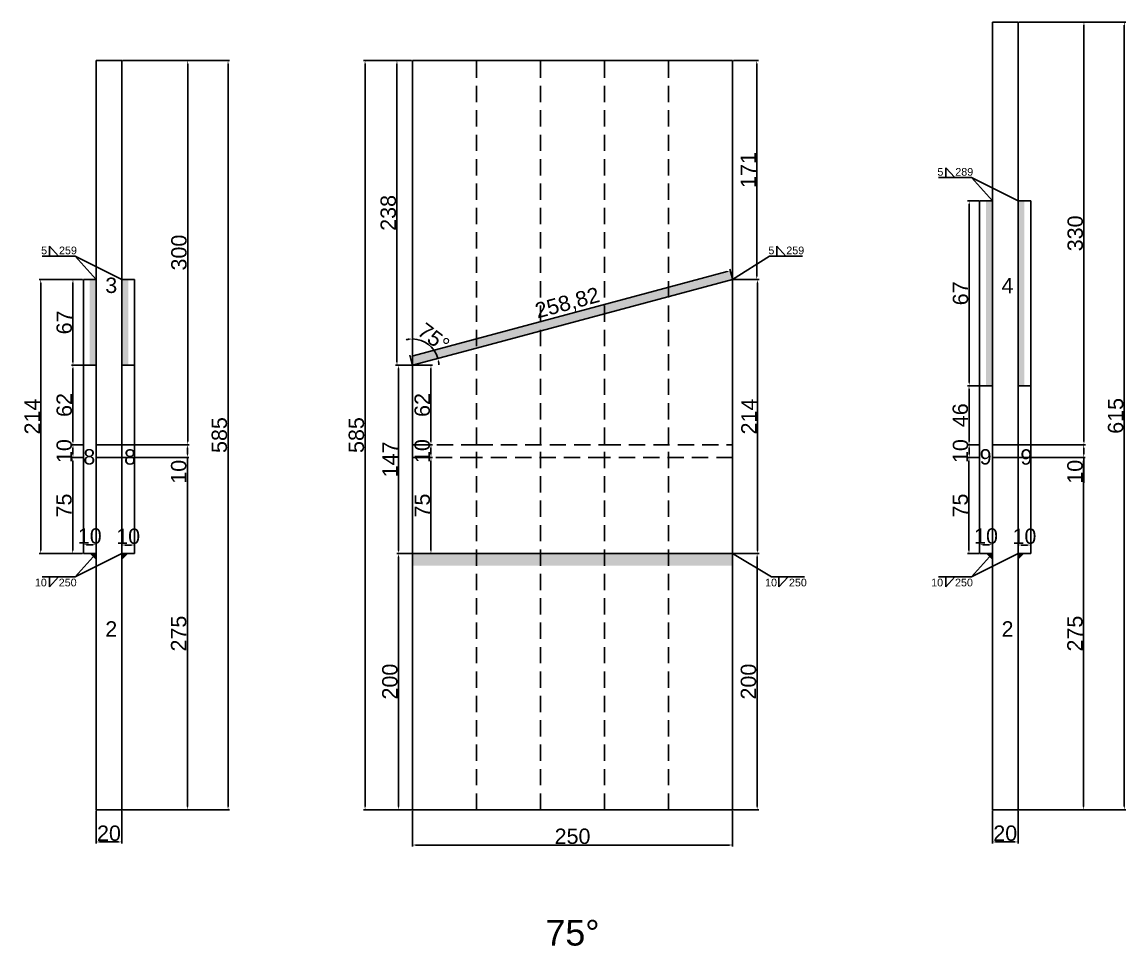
# Model space of a CAD drawing. Header units: millimetres. Extents: x 1455 to 24185, y -7314 to 4772.
# Drawn here: x 2736 to 3598, y 1265 to 1987 of the extents above; entities that cross this region are included whole.
import ezdxf

# ---------------------------------------------------------------- set-up
doc = ezdxf.new("R2010")
doc.units = ezdxf.units.MM
doc.linetypes.add('DASHED', pattern=[19.05, 12.7, -6.35])
for name, color, linetype in [('尺寸标注', 6, 'Continuous'), ('标号', 4, 'Continuous'), ('焊缝', 250, 'Continuous')]:
    doc.layers.add(name, color=color, linetype=linetype)
doc.styles.get("Standard").update_dxf_attribs({"font": 'arial.ttf'})
doc.dimstyles.new('ISO-25-JHF', dxfattribs={"dimtxt": 12, "dimasz": 2.5, "dimexe": 1.25, "dimexo": 0.625, "dimtad": 1, "dimtxsty": 'Standard', "dimcen": 2.5, "dimadec": 0, "dimazin": 0, "dimtfac": 1, "dimtmove": 0, "dimatfit": 3, "dimfxl": 1, "dimarcsym": 0})

# ---------------------------------------------------------------- blocks, each defined once
blk = doc.blocks.new('*D64')
at = {"layer": 'Defpoints', "color": 0, "transparency": 16777216}
for p in [(2793.65, 1371.65), (2813.65, 1371.65), (2813.65, 1346.45)]:
    blk.add_point(p, dxfattribs=at)
at = {"layer": '尺寸标注', "color": 0, "lineweight": -2, "transparency": 16777216}
for p, q in [((2793.65, 1371.02), (2793.65, 1345.2)), ((2813.65, 1371.02), (2813.65, 1345.2)), ((2796.15, 1346.45), (2811.15, 1346.45))]:
    blk.add_line(p, q, dxfattribs=at)
at = {"layer": '尺寸标注', "color": 0, "transparency": 16777216}
for points in [[(2796.15, 1346.87), (2796.15, 1346.03), (2793.65, 1346.45)], [(2811.15, 1346.87), (2811.15, 1346.03), (2813.65, 1346.45)]]:
    blk.add_solid(points, dxfattribs=at)
at = {"layer": '尺寸标注', "color": 0, "transparency": 16777216, "insert": (2803.65, 1353.2), "char_height": 12, "attachment_point": 5}
blk.add_mtext('20', dxfattribs=at)
blk = doc.blocks.new('*D65')
at = {"layer": 'Defpoints', "color": 0, "transparency": 16777216}
for p in [(2793.65, 1578.53), (2783.65, 1571.65), (2793.65, 1571.65)]:
    blk.add_point(p, dxfattribs=at)
at = {"layer": '尺寸标注', "color": 0, "lineweight": -2, "transparency": 16777216}
for p, q in [((2783.65, 1572.27), (2783.65, 1579.78)), ((2786.15, 1578.53), (2791.15, 1578.53)), ((2793.65, 1572.27), (2793.65, 1579.78))]:
    blk.add_line(p, q, dxfattribs=at)
at = {"layer": '尺寸标注', "color": 0, "transparency": 16777216}
for points in [[(2786.15, 1578.95), (2786.15, 1578.11), (2783.65, 1578.53)], [(2791.15, 1578.95), (2791.15, 1578.11), (2793.65, 1578.53)]]:
    blk.add_solid(points, dxfattribs=at)
at = {"layer": '尺寸标注', "color": 0, "transparency": 16777216, "insert": (2788.65, 1585.28), "char_height": 12, "attachment_point": 5}
blk.add_mtext('10', dxfattribs=at)
blk = doc.blocks.new('*D66')
at = {"layer": 'Defpoints', "color": 0, "transparency": 16777216}
for p in [(2823.65, 1578.32), (2813.65, 1571.65), (2823.65, 1571.65)]:
    blk.add_point(p, dxfattribs=at)
at = {"layer": '尺寸标注', "color": 0, "lineweight": -2, "transparency": 16777216}
for p, q in [((2813.65, 1572.27), (2813.65, 1579.57)), ((2816.15, 1578.32), (2821.15, 1578.32)), ((2823.65, 1572.27), (2823.65, 1579.57))]:
    blk.add_line(p, q, dxfattribs=at)
at = {"layer": '尺寸标注', "color": 0, "transparency": 16777216}
for points in [[(2816.15, 1578.73), (2816.15, 1577.9), (2813.65, 1578.32)], [(2821.15, 1578.73), (2821.15, 1577.9), (2823.65, 1578.32)]]:
    blk.add_solid(points, dxfattribs=at)
at = {"layer": '尺寸标注', "color": 0, "transparency": 16777216, "insert": (2818.65, 1585.07), "char_height": 12, "attachment_point": 5}
blk.add_mtext('10', dxfattribs=at)
blk = doc.blocks.new('*D67')
at = {"layer": 'Defpoints', "color": 0, "transparency": 16777216}
for p in [(3040.65, 1371.65), (3290.65, 1371.65), (3290.65, 1344.06)]:
    blk.add_point(p, dxfattribs=at)
at = {"layer": '尺寸标注', "color": 0, "lineweight": -2, "transparency": 16777216}
for p, q in [((3040.65, 1371.02), (3040.65, 1342.81)), ((3290.65, 1371.02), (3290.65, 1342.81)), ((3043.15, 1344.06), (3288.15, 1344.06))]:
    blk.add_line(p, q, dxfattribs=at)
at = {"layer": '尺寸标注', "color": 0, "transparency": 16777216}
for points in [[(3043.15, 1344.47), (3043.15, 1343.64), (3040.65, 1344.06)], [(3288.15, 1344.47), (3288.15, 1343.64), (3290.65, 1344.06)]]:
    blk.add_solid(points, dxfattribs=at)
at = {"layer": '尺寸标注', "color": 0, "transparency": 16777216, "insert": (3165.65, 1350.81), "char_height": 12, "attachment_point": 5}
blk.add_mtext('250', dxfattribs=at)
blk = doc.blocks.new('*D68')
at = {"layer": 'Defpoints', "color": 0, "transparency": 16777216}
for p in [(3040.65, 1718.65), (3029.81, 1571.65), (3040.65, 1571.65)]:
    blk.add_point(p, dxfattribs=at)
at = {"layer": '尺寸标注', "color": 0, "lineweight": -2, "transparency": 16777216}
for p, q in [((3040.02, 1718.65), (3028.56, 1718.65)), ((3029.81, 1716.15), (3029.81, 1574.15)), ((3040.02, 1571.65), (3028.56, 1571.65))]:
    blk.add_line(p, q, dxfattribs=at)
at = {"layer": '尺寸标注', "color": 0, "transparency": 16777216}
for points in [[(3029.39, 1716.15), (3030.23, 1716.15), (3029.81, 1718.65)], [(3029.39, 1574.15), (3030.23, 1574.15), (3029.81, 1571.65)]]:
    blk.add_solid(points, dxfattribs=at)
at = {"layer": '尺寸标注', "color": 0, "transparency": 16777216, "insert": (3023.16, 1645.15), "char_height": 12, "attachment_point": 5, "rotation": 90}
blk.add_mtext('147', dxfattribs=at)
blk = doc.blocks.new('*D8')
at = {"layer": 'Defpoints', "color": 0, "transparency": 16777216}
for p in [(3045.09, 1646.65), (3055.1, 1646.65), (3045.09, 1571.65)]:
    blk.add_point(p, dxfattribs=at)
at = {"layer": '尺寸标注', "color": 0, "lineweight": -2, "transparency": 16777216}
for p, q in [((3045.71, 1646.65), (3056.35, 1646.65)), ((3055.1, 1574.15), (3055.1, 1644.15)), ((3045.71, 1571.65), (3056.35, 1571.65))]:
    blk.add_line(p, q, dxfattribs=at)
at = {"layer": '尺寸标注', "color": 0, "transparency": 16777216}
for points in [[(3054.68, 1644.15), (3055.51, 1644.15), (3055.1, 1646.65)], [(3054.68, 1574.15), (3055.51, 1574.15), (3055.1, 1571.65)]]:
    blk.add_solid(points, dxfattribs=at)
at = {"layer": '尺寸标注', "color": 0, "transparency": 16777216, "insert": (3048.37, 1609.15), "char_height": 12, "attachment_point": 5, "rotation": 90}
blk.add_mtext('75', dxfattribs=at)
blk = doc.blocks.new('*D9')
at = {"layer": 'Defpoints', "color": 0, "transparency": 16777216}
for p in [(3045.09, 1656.65), (3055.1, 1656.65), (3045.09, 1646.65)]:
    blk.add_point(p, dxfattribs=at)
at = {"layer": '尺寸标注', "color": 0, "lineweight": -2, "transparency": 16777216}
for p, q in [((3045.71, 1656.65), (3056.35, 1656.65)), ((3045.71, 1646.65), (3056.35, 1646.65)), ((3055.1, 1649.15), (3055.1, 1654.15))]:
    blk.add_line(p, q, dxfattribs=at)
at = {"layer": '尺寸标注', "color": 0, "transparency": 16777216}
for points in [[(3054.68, 1654.15), (3055.51, 1654.15), (3055.1, 1656.65)], [(3054.68, 1649.15), (3055.51, 1649.15), (3055.1, 1646.65)]]:
    blk.add_solid(points, dxfattribs=at)
at = {"layer": '尺寸标注', "color": 0, "transparency": 16777216, "insert": (3048.34, 1651.65), "char_height": 12, "attachment_point": 5, "rotation": 90}
blk.add_mtext('10', dxfattribs=at)
blk = doc.blocks.new('*D10')
at = {"layer": 'Defpoints', "color": 0, "transparency": 16777216}
for p in [(3045.09, 1718.65), (3055.1, 1718.65), (3045.09, 1656.65)]:
    blk.add_point(p, dxfattribs=at)
at = {"layer": '尺寸标注', "color": 0, "lineweight": -2, "transparency": 16777216}
for p, q in [((3045.71, 1718.65), (3056.35, 1718.65)), ((3055.1, 1659.15), (3055.1, 1716.15)), ((3045.71, 1656.65), (3056.35, 1656.65))]:
    blk.add_line(p, q, dxfattribs=at)
at = {"layer": '尺寸标注', "color": 0, "transparency": 16777216}
for points in [[(3054.68, 1716.15), (3055.51, 1716.15), (3055.1, 1718.65)], [(3054.68, 1659.15), (3055.51, 1659.15), (3055.1, 1656.65)]]:
    blk.add_solid(points, dxfattribs=at)
at = {"layer": '尺寸标注', "color": 0, "transparency": 16777216, "insert": (3048.34, 1687.65), "char_height": 12, "attachment_point": 5, "rotation": 90}
blk.add_mtext('62', dxfattribs=at)
blk = doc.blocks.new('*D69')
at = {"layer": 'Defpoints', "color": 0, "transparency": 16777216}
for p in [(3290.65, 1785.64), (3310.01, 1785.64), (3290.65, 1571.65)]:
    blk.add_point(p, dxfattribs=at)
at = {"layer": '尺寸标注', "color": 0, "lineweight": -2, "transparency": 16777216}
for p, q in [((3291.27, 1785.64), (3311.26, 1785.64)), ((3310.01, 1574.15), (3310.01, 1783.14)), ((3291.27, 1571.65), (3311.26, 1571.65))]:
    blk.add_line(p, q, dxfattribs=at)
at = {"layer": '尺寸标注', "color": 0, "transparency": 16777216}
for points in [[(3309.59, 1783.14), (3310.42, 1783.14), (3310.01, 1785.64)], [(3309.59, 1574.15), (3310.42, 1574.15), (3310.01, 1571.65)]]:
    blk.add_solid(points, dxfattribs=at)
at = {"layer": '尺寸标注', "color": 0, "transparency": 16777216, "insert": (3303.36, 1678.64), "char_height": 12, "attachment_point": 5, "rotation": 90}
blk.add_mtext('214', dxfattribs=at)
blk = doc.blocks.new('*D11')
at = {"layer": 'Defpoints', "color": 0, "transparency": 16777216}
for p in [(3003.64, 1956.65), (3040.65, 1956.65), (3040.65, 1371.65)]:
    blk.add_point(p, dxfattribs=at)
at = {"layer": '尺寸标注', "color": 0, "lineweight": -2, "transparency": 16777216}
for p, q in [((3040.02, 1956.65), (3002.39, 1956.65)), ((3003.64, 1374.15), (3003.64, 1954.15)), ((3040.02, 1371.65), (3002.39, 1371.65))]:
    blk.add_line(p, q, dxfattribs=at)
at = {"layer": '尺寸标注', "color": 0, "transparency": 16777216}
for points in [[(3003.22, 1954.15), (3004.06, 1954.15), (3003.64, 1956.65)], [(3003.22, 1374.15), (3004.06, 1374.15), (3003.64, 1371.65)]]:
    blk.add_solid(points, dxfattribs=at)
at = {"layer": '尺寸标注', "color": 0, "transparency": 16777216, "insert": (2996.89, 1664.15), "char_height": 12, "attachment_point": 5, "rotation": 90}
blk.add_mtext('585', dxfattribs=at)
blk = doc.blocks.new('*D70')
at = {"layer": 'Defpoints', "color": 0, "transparency": 16777216}
for p in [(3040.65, 1956.65), (3028.56, 1718.65), (3040.65, 1718.65)]:
    blk.add_point(p, dxfattribs=at)
at = {"layer": '尺寸标注', "color": 0, "lineweight": -2, "transparency": 16777216}
for p, q in [((3040.02, 1956.65), (3027.31, 1956.65)), ((3028.56, 1954.15), (3028.56, 1721.15)), ((3040.02, 1718.65), (3027.31, 1718.65))]:
    blk.add_line(p, q, dxfattribs=at)
at = {"layer": '尺寸标注', "color": 0, "transparency": 16777216}
for points in [[(3028.14, 1954.15), (3028.98, 1954.15), (3028.56, 1956.65)], [(3028.14, 1721.15), (3028.98, 1721.15), (3028.56, 1718.65)]]:
    blk.add_solid(points, dxfattribs=at)
at = {"layer": '尺寸标注', "color": 0, "transparency": 16777216, "insert": (3021.8, 1837.65), "char_height": 12, "attachment_point": 5, "rotation": 90}
blk.add_mtext('238', dxfattribs=at)
blk = doc.blocks.new('*D14')
at = {"layer": 'Defpoints', "color": 0, "transparency": 16777216}
for p in [(2813.65, 1956.65), (2813.65, 1656.65), (2865.12, 1656.65)]:
    blk.add_point(p, dxfattribs=at)
at = {"layer": '尺寸标注', "color": 0, "lineweight": -2, "transparency": 16777216}
for p, q in [((2814.27, 1956.65), (2866.37, 1956.65)), ((2865.12, 1954.15), (2865.12, 1659.15)), ((2814.27, 1656.65), (2866.37, 1656.65))]:
    blk.add_line(p, q, dxfattribs=at)
at = {"layer": '尺寸标注', "color": 0, "transparency": 16777216}
for points in [[(2864.7, 1954.15), (2865.53, 1954.15), (2865.12, 1956.65)], [(2864.7, 1659.15), (2865.53, 1659.15), (2865.12, 1656.65)]]:
    blk.add_solid(points, dxfattribs=at)
at = {"layer": '尺寸标注', "color": 0, "transparency": 16777216, "insert": (2858.36, 1806.65), "char_height": 12, "attachment_point": 5, "rotation": 90}
blk.add_mtext('300', dxfattribs=at)
blk = doc.blocks.new('*D15')
at = {"layer": 'Defpoints', "color": 0, "transparency": 16777216}
for p in [(2865.12, 1656.65), (2864.91, 1646.65), (2865.12, 1646.65)]:
    blk.add_point(p, dxfattribs=at)
at = {"layer": '尺寸标注', "color": 0, "lineweight": -2, "transparency": 16777216}
for p, q in [((2864.49, 1656.65), (2863.66, 1656.65)), ((2864.49, 1646.65), (2863.66, 1646.65)), ((2864.91, 1654.15), (2864.91, 1649.15)), ((2864.91, 1646.65), (2864.91, 1626.88))]:
    blk.add_line(p, q, dxfattribs=at)
at = {"layer": '尺寸标注', "color": 0, "transparency": 16777216}
for points in [[(2864.49, 1654.15), (2865.33, 1654.15), (2864.91, 1656.65)], [(2864.49, 1649.15), (2865.33, 1649.15), (2864.91, 1646.65)]]:
    blk.add_solid(points, dxfattribs=at)
at = {"layer": '尺寸标注', "color": 0, "transparency": 16777216, "insert": (2858.16, 1635.51), "char_height": 12, "attachment_point": 5, "rotation": 90}
blk.add_mtext('10', dxfattribs=at)
blk = doc.blocks.new('*D72')
at = {"layer": 'Defpoints', "color": 0, "transparency": 16777216}
for p in [(2813.65, 1956.65), (2896.64, 1956.65), (2813.65, 1371.65)]:
    blk.add_point(p, dxfattribs=at)
at = {"layer": '尺寸标注', "color": 0, "lineweight": -2, "transparency": 16777216}
for p, q in [((2814.27, 1956.65), (2897.89, 1956.65)), ((2896.64, 1374.15), (2896.64, 1954.15)), ((2814.27, 1371.65), (2897.89, 1371.65))]:
    blk.add_line(p, q, dxfattribs=at)
at = {"layer": '尺寸标注', "color": 0, "transparency": 16777216}
for points in [[(2896.23, 1954.15), (2897.06, 1954.15), (2896.64, 1956.65)], [(2896.23, 1374.15), (2897.06, 1374.15), (2896.64, 1371.65)]]:
    blk.add_solid(points, dxfattribs=at)
at = {"layer": '尺寸标注', "color": 0, "transparency": 16777216, "insert": (2889.89, 1664.15), "char_height": 12, "attachment_point": 5, "rotation": 90}
blk.add_mtext('585', dxfattribs=at)
blk = doc.blocks.new('*D73')
at = {"layer": 'Defpoints', "color": 0, "transparency": 16777216}
for p in [(2813.65, 1646.65), (2813.65, 1371.65), (2864.88, 1371.65)]:
    blk.add_point(p, dxfattribs=at)
at = {"layer": '尺寸标注', "color": 0, "lineweight": -2, "transparency": 16777216}
for p, q in [((2814.27, 1646.65), (2866.13, 1646.65)), ((2864.88, 1644.15), (2864.88, 1374.15)), ((2814.27, 1371.65), (2866.13, 1371.65))]:
    blk.add_line(p, q, dxfattribs=at)
at = {"layer": '尺寸标注', "color": 0, "transparency": 16777216}
for points in [[(2864.46, 1644.15), (2865.29, 1644.15), (2864.88, 1646.65)], [(2864.46, 1374.15), (2865.29, 1374.15), (2864.88, 1371.65)]]:
    blk.add_solid(points, dxfattribs=at)
at = {"layer": '尺寸标注', "color": 0, "transparency": 16777216, "insert": (2858.12, 1509.15), "char_height": 12, "attachment_point": 5, "rotation": 90}
blk.add_mtext('275', dxfattribs=at)
blk = doc.blocks.new('*D74')
at = {"layer": 'Defpoints', "color": 0, "transparency": 16777216}
for p in [(3288.82, 1792.45), (3290.65, 1785.64), (3040.65, 1718.65)]:
    blk.add_point(p, dxfattribs=at)
at = {"layer": '尺寸标注', "color": 0, "lineweight": -2, "transparency": 16777216}
for p, q in [((3290.48, 1786.24), (3288.5, 1793.66)), ((3041.24, 1726.11), (3286.41, 1791.8)), ((3040.48, 1719.25), (3038.5, 1726.67))]:
    blk.add_line(p, q, dxfattribs=at)
at = {"layer": '尺寸标注', "color": 0, "transparency": 16777216}
for points in [[(3286.3, 1792.2), (3286.51, 1791.4), (3288.82, 1792.45)], [(3041.13, 1726.51), (3041.34, 1725.7), (3038.82, 1725.46)]]:
    blk.add_solid(points, dxfattribs=at)
at = {"layer": '尺寸标注', "color": 0, "transparency": 16777216, "insert": (3161.79, 1766.52), "char_height": 12, "attachment_point": 5, "rotation": 15}
blk.add_mtext('258,82', dxfattribs=at)
blk = doc.blocks.new('*D75')
at = {"layer": 'Defpoints', "color": 0, "transparency": 16777216}
for p in [(2775.32, 1646.65), (2783.65, 1646.65), (2783.65, 1571.65)]:
    blk.add_point(p, dxfattribs=at)
at = {"layer": '尺寸标注', "color": 0, "lineweight": -2, "transparency": 16777216}
for p, q in [((2783.02, 1646.65), (2774.07, 1646.65)), ((2775.32, 1574.15), (2775.32, 1644.15)), ((2783.02, 1571.65), (2774.07, 1571.65))]:
    blk.add_line(p, q, dxfattribs=at)
at = {"layer": '尺寸标注', "color": 0, "transparency": 16777216}
for points in [[(2774.91, 1644.15), (2775.74, 1644.15), (2775.32, 1646.65)], [(2774.91, 1574.15), (2775.74, 1574.15), (2775.32, 1571.65)]]:
    blk.add_solid(points, dxfattribs=at)
at = {"layer": '尺寸标注', "color": 0, "transparency": 16777216, "insert": (2768.59, 1609.15), "char_height": 12, "attachment_point": 5, "rotation": 90}
blk.add_mtext('75', dxfattribs=at)
blk = doc.blocks.new('*D76')
at = {"layer": 'Defpoints', "color": 0, "transparency": 16777216}
for p in [(2775.53, 1718.65), (2783.65, 1718.65), (2783.65, 1656.65)]:
    blk.add_point(p, dxfattribs=at)
at = {"layer": '尺寸标注', "color": 0, "lineweight": -2, "transparency": 16777216}
for p, q in [((2783.02, 1718.65), (2774.28, 1718.65)), ((2775.53, 1659.15), (2775.53, 1716.15)), ((2783.02, 1656.65), (2774.28, 1656.65))]:
    blk.add_line(p, q, dxfattribs=at)
at = {"layer": '尺寸标注', "color": 0, "transparency": 16777216}
for points in [[(2775.11, 1716.15), (2775.95, 1716.15), (2775.53, 1718.65)], [(2775.11, 1659.15), (2775.95, 1659.15), (2775.53, 1656.65)]]:
    blk.add_solid(points, dxfattribs=at)
at = {"layer": '尺寸标注', "color": 0, "transparency": 16777216, "insert": (2768.78, 1687.65), "char_height": 12, "attachment_point": 5, "rotation": 90}
blk.add_mtext('62', dxfattribs=at)
blk = doc.blocks.new('*D16')
at = {"layer": 'Defpoints', "color": 0, "transparency": 16777216}
for p in [(2775.53, 1656.65), (2783.65, 1656.65), (2783.65, 1646.65)]:
    blk.add_point(p, dxfattribs=at)
at = {"layer": '尺寸标注', "color": 0, "lineweight": -2, "transparency": 16777216}
for p, q in [((2783.02, 1656.65), (2774.28, 1656.65)), ((2783.02, 1646.65), (2774.28, 1646.65)), ((2775.53, 1649.15), (2775.53, 1654.15))]:
    blk.add_line(p, q, dxfattribs=at)
at = {"layer": '尺寸标注', "color": 0, "transparency": 16777216}
for points in [[(2775.11, 1654.15), (2775.95, 1654.15), (2775.53, 1656.65)], [(2775.11, 1649.15), (2775.95, 1649.15), (2775.53, 1646.65)]]:
    blk.add_solid(points, dxfattribs=at)
at = {"layer": '尺寸标注', "color": 0, "transparency": 16777216, "insert": (2768.78, 1651.65), "char_height": 12, "attachment_point": 5, "rotation": 90}
blk.add_mtext('10', dxfattribs=at)
blk = doc.blocks.new('*D17')
at = {"layer": 'Defpoints', "color": 0, "transparency": 16777216}
for p in [(3029.81, 1571.65), (3029.81, 1371.65), (3029.81, 1371.65)]:
    blk.add_point(p, dxfattribs=at)
at = {"layer": '尺寸标注', "color": 0, "lineweight": -2, "transparency": 16777216}
for p, q in [((3029.81, 1569.15), (3029.81, 1374.15)), ((3030.43, 1571.65), (3031.06, 1571.65)), ((3030.43, 1371.65), (3031.06, 1371.65))]:
    blk.add_line(p, q, dxfattribs=at)
at = {"layer": '尺寸标注', "color": 0, "transparency": 16777216}
for points in [[(3029.39, 1569.15), (3030.23, 1569.15), (3029.81, 1571.65)], [(3029.39, 1374.15), (3030.23, 1374.15), (3029.81, 1371.65)]]:
    blk.add_solid(points, dxfattribs=at)
at = {"layer": '尺寸标注', "color": 0, "transparency": 16777216, "insert": (3023.06, 1471.65), "char_height": 12, "attachment_point": 5, "rotation": 90}
blk.add_mtext('200', dxfattribs=at)
blk = doc.blocks.new('*D77')
at = {"layer": 'Defpoints', "color": 0, "transparency": 16777216}
for p in [(2775.53, 1785.64), (2783.65, 1785.64), (2783.65, 1718.65)]:
    blk.add_point(p, dxfattribs=at)
at = {"layer": '尺寸标注', "color": 0, "lineweight": -2, "transparency": 16777216}
for p, q in [((2783.02, 1785.64), (2774.28, 1785.64)), ((2775.53, 1721.15), (2775.53, 1783.14)), ((2783.02, 1718.65), (2774.28, 1718.65))]:
    blk.add_line(p, q, dxfattribs=at)
at = {"layer": '尺寸标注', "color": 0, "transparency": 16777216}
for points in [[(2775.11, 1783.14), (2775.95, 1783.14), (2775.53, 1785.64)], [(2775.11, 1721.15), (2775.95, 1721.15), (2775.53, 1718.65)]]:
    blk.add_solid(points, dxfattribs=at)
at = {"layer": '尺寸标注', "color": 0, "transparency": 16777216, "insert": (2768.78, 1752.14), "char_height": 12, "attachment_point": 5, "rotation": 90}
blk.add_mtext('67', dxfattribs=at)
blk = doc.blocks.new('*D78')
at = {"layer": 'Defpoints', "color": 0, "transparency": 16777216}
for p in [(3290.65, 1956.65), (3290.65, 1785.64), (3309.48, 1785.64)]:
    blk.add_point(p, dxfattribs=at)
at = {"layer": '尺寸标注', "color": 0, "lineweight": -2, "transparency": 16777216}
for p, q in [((3291.27, 1956.65), (3310.73, 1956.65)), ((3309.48, 1954.15), (3309.48, 1788.14)), ((3291.27, 1785.64), (3310.73, 1785.64))]:
    blk.add_line(p, q, dxfattribs=at)
at = {"layer": '尺寸标注', "color": 0, "transparency": 16777216}
for points in [[(3309.07, 1954.15), (3309.9, 1954.15), (3309.48, 1956.65)], [(3309.07, 1788.14), (3309.9, 1788.14), (3309.48, 1785.64)]]:
    blk.add_solid(points, dxfattribs=at)
at = {"layer": '尺寸标注', "color": 0, "transparency": 16777216, "insert": (3302.83, 1871.14), "char_height": 12, "attachment_point": 5, "rotation": 90}
blk.add_mtext('171', dxfattribs=at)
blk = doc.blocks.new('*D79')
at = {"layer": 'Defpoints', "color": 0, "transparency": 16777216}
for p in [(3290.65, 1571.65), (3290.65, 1371.65), (3309.8, 1371.65)]:
    blk.add_point(p, dxfattribs=at)
at = {"layer": '尺寸标注', "color": 0, "lineweight": -2, "transparency": 16777216}
for p, q in [((3291.27, 1571.65), (3311.05, 1571.65)), ((3309.8, 1569.15), (3309.8, 1374.15)), ((3291.27, 1371.65), (3311.05, 1371.65))]:
    blk.add_line(p, q, dxfattribs=at)
at = {"layer": '尺寸标注', "color": 0, "transparency": 16777216}
for points in [[(3309.38, 1569.15), (3310.21, 1569.15), (3309.8, 1571.65)], [(3309.38, 1374.15), (3310.21, 1374.15), (3309.8, 1371.65)]]:
    blk.add_solid(points, dxfattribs=at)
at = {"layer": '尺寸标注', "color": 0, "transparency": 16777216, "insert": (3303.05, 1471.65), "char_height": 12, "attachment_point": 5, "rotation": 90}
blk.add_mtext('200', dxfattribs=at)
blk = doc.blocks.new('*D83')
at = {"layer": 'Defpoints', "color": 0, "transparency": 16777216}
for p in [(3040.65, 1956.65), (3290.65, 1785.64), (3056.38, 1731.85), (3040.65, 1718.65), (3040.65, 1371.65)]:
    blk.add_point(p, dxfattribs=at)
at = {"layer": '尺寸标注', "color": 0, "lineweight": -2, "transparency": 16777216}
for start, end in [(96.97799, 103.95598), (15, 90), (1.04402, 8.02201)]:
    blk.add_arc((3040.65, 1718.65), 20.54, start, end, dxfattribs=at)
at = {"layer": '尺寸标注', "color": 0, "transparency": 16777216}
for points in [[(3038.13, 1739.45), (3038.18, 1738.62), (3040.65, 1739.19)], [(3060.58, 1721.43), (3061.39, 1721.6), (3060.49, 1723.96)]]:
    blk.add_solid(points, dxfattribs=at)
at = {"layer": '尺寸标注', "color": 0, "transparency": 16777216, "insert": (3057.25, 1740.28), "char_height": 12, "attachment_point": 5, "rotation": 322.5}
blk.add_mtext('75°', dxfattribs=at)
blk = doc.blocks.new('*D84')
at = {"layer": 'Defpoints', "color": 0, "transparency": 16777216}
for p in [(3493.52, 1371.65), (3513.52, 1371.65), (3513.52, 1346.45)]:
    blk.add_point(p, dxfattribs=at)
at = {"layer": '尺寸标注', "color": 0, "lineweight": -2, "transparency": 16777216}
for p, q in [((3493.52, 1371.02), (3493.52, 1345.2)), ((3513.52, 1371.02), (3513.52, 1345.2)), ((3496.02, 1346.45), (3511.02, 1346.45))]:
    blk.add_line(p, q, dxfattribs=at)
at = {"layer": '尺寸标注', "color": 0, "transparency": 16777216}
for points in [[(3496.02, 1346.87), (3496.02, 1346.03), (3493.52, 1346.45)], [(3511.02, 1346.87), (3511.02, 1346.03), (3513.52, 1346.45)]]:
    blk.add_solid(points, dxfattribs=at)
at = {"layer": '尺寸标注', "color": 0, "transparency": 16777216, "insert": (3503.52, 1353.2), "char_height": 12, "attachment_point": 5}
blk.add_mtext('20', dxfattribs=at)
blk = doc.blocks.new('*D85')
at = {"layer": 'Defpoints', "color": 0, "transparency": 16777216}
for p in [(3493.52, 1578.53), (3483.52, 1571.65), (3493.52, 1571.65)]:
    blk.add_point(p, dxfattribs=at)
at = {"layer": '尺寸标注', "color": 0, "lineweight": -2, "transparency": 16777216}
for p, q in [((3483.52, 1572.27), (3483.52, 1579.78)), ((3486.02, 1578.53), (3491.02, 1578.53)), ((3493.52, 1572.27), (3493.52, 1579.78))]:
    blk.add_line(p, q, dxfattribs=at)
at = {"layer": '尺寸标注', "color": 0, "transparency": 16777216}
for points in [[(3486.02, 1578.95), (3486.02, 1578.11), (3483.52, 1578.53)], [(3491.02, 1578.95), (3491.02, 1578.11), (3493.52, 1578.53)]]:
    blk.add_solid(points, dxfattribs=at)
at = {"layer": '尺寸标注', "color": 0, "transparency": 16777216, "insert": (3488.52, 1585.28), "char_height": 12, "attachment_point": 5}
blk.add_mtext('10', dxfattribs=at)
blk = doc.blocks.new('*D86')
at = {"layer": 'Defpoints', "color": 0, "transparency": 16777216}
for p in [(3523.52, 1578.32), (3513.52, 1571.65), (3523.52, 1571.65)]:
    blk.add_point(p, dxfattribs=at)
at = {"layer": '尺寸标注', "color": 0, "lineweight": -2, "transparency": 16777216}
for p, q in [((3513.52, 1572.27), (3513.52, 1579.57)), ((3516.02, 1578.32), (3521.02, 1578.32)), ((3523.52, 1572.27), (3523.52, 1579.57))]:
    blk.add_line(p, q, dxfattribs=at)
at = {"layer": '尺寸标注', "color": 0, "transparency": 16777216}
for points in [[(3516.02, 1578.73), (3516.02, 1577.9), (3513.52, 1578.32)], [(3521.02, 1578.73), (3521.02, 1577.9), (3523.52, 1578.32)]]:
    blk.add_solid(points, dxfattribs=at)
at = {"layer": '尺寸标注', "color": 0, "transparency": 16777216, "insert": (3518.52, 1585.07), "char_height": 12, "attachment_point": 5}
blk.add_mtext('10', dxfattribs=at)
blk = doc.blocks.new('*D34')
at = {"layer": 'Defpoints', "color": 0, "transparency": 16777216}
for p in [(3513.52, 1986.65), (3513.52, 1656.65), (3564.99, 1656.65)]:
    blk.add_point(p, dxfattribs=at)
at = {"layer": '尺寸标注', "color": 0, "lineweight": -2, "transparency": 16777216}
for p, q in [((3514.15, 1986.65), (3566.24, 1986.65)), ((3564.99, 1984.15), (3564.99, 1659.15)), ((3514.15, 1656.65), (3566.24, 1656.65))]:
    blk.add_line(p, q, dxfattribs=at)
at = {"layer": '尺寸标注', "color": 0, "transparency": 16777216}
for points in [[(3564.57, 1984.15), (3565.41, 1984.15), (3564.99, 1986.65)], [(3564.57, 1659.15), (3565.41, 1659.15), (3564.99, 1656.65)]]:
    blk.add_solid(points, dxfattribs=at)
at = {"layer": '尺寸标注', "color": 0, "transparency": 16777216, "insert": (3558.24, 1821.65), "char_height": 12, "attachment_point": 5, "rotation": 90}
blk.add_mtext('330', dxfattribs=at)
blk = doc.blocks.new('*D35')
at = {"layer": 'Defpoints', "color": 0, "transparency": 16777216}
for p in [(3564.99, 1656.65), (3564.78, 1646.65), (3564.99, 1646.65)]:
    blk.add_point(p, dxfattribs=at)
at = {"layer": '尺寸标注', "color": 0, "lineweight": -2, "transparency": 16777216}
for p, q in [((3564.37, 1656.65), (3563.53, 1656.65)), ((3564.37, 1646.65), (3563.53, 1646.65)), ((3564.78, 1654.15), (3564.78, 1649.15)), ((3564.78, 1646.65), (3564.78, 1626.88))]:
    blk.add_line(p, q, dxfattribs=at)
at = {"layer": '尺寸标注', "color": 0, "transparency": 16777216}
for points in [[(3564.37, 1654.15), (3565.2, 1654.15), (3564.78, 1656.65)], [(3564.37, 1649.15), (3565.2, 1649.15), (3564.78, 1646.65)]]:
    blk.add_solid(points, dxfattribs=at)
at = {"layer": '尺寸标注', "color": 0, "transparency": 16777216, "insert": (3558.03, 1635.51), "char_height": 12, "attachment_point": 5, "rotation": 90}
blk.add_mtext('10', dxfattribs=at)
blk = doc.blocks.new('*D121')
at = {"layer": 'Defpoints', "color": 0, "transparency": 16777216}
for p in [(3513.52, 1986.65), (3596.52, 1986.65), (3513.52, 1371.65)]:
    blk.add_point(p, dxfattribs=at)
at = {"layer": '尺寸标注', "color": 0, "lineweight": -2, "transparency": 16777216}
for p, q in [((3514.15, 1986.65), (3597.77, 1986.65)), ((3596.52, 1374.15), (3596.52, 1984.15)), ((3514.15, 1371.65), (3597.77, 1371.65))]:
    blk.add_line(p, q, dxfattribs=at)
at = {"layer": '尺寸标注', "color": 0, "transparency": 16777216}
for points in [[(3596.1, 1984.15), (3596.93, 1984.15), (3596.52, 1986.65)], [(3596.1, 1374.15), (3596.93, 1374.15), (3596.52, 1371.65)]]:
    blk.add_solid(points, dxfattribs=at)
at = {"layer": '尺寸标注', "color": 0, "transparency": 16777216, "insert": (3589.77, 1679.15), "char_height": 12, "attachment_point": 5, "rotation": 90}
blk.add_mtext('615', dxfattribs=at)
blk = doc.blocks.new('*D122')
at = {"layer": 'Defpoints', "color": 0, "transparency": 16777216}
for p in [(3513.52, 1646.65), (3513.52, 1371.65), (3564.75, 1371.65)]:
    blk.add_point(p, dxfattribs=at)
at = {"layer": '尺寸标注', "color": 0, "lineweight": -2, "transparency": 16777216}
for p, q in [((3514.15, 1646.65), (3566, 1646.65)), ((3564.75, 1644.15), (3564.75, 1374.15)), ((3514.15, 1371.65), (3566, 1371.65))]:
    blk.add_line(p, q, dxfattribs=at)
at = {"layer": '尺寸标注', "color": 0, "transparency": 16777216}
for points in [[(3564.33, 1644.15), (3565.17, 1644.15), (3564.75, 1646.65)], [(3564.33, 1374.15), (3565.17, 1374.15), (3564.75, 1371.65)]]:
    blk.add_solid(points, dxfattribs=at)
at = {"layer": '尺寸标注', "color": 0, "transparency": 16777216, "insert": (3558, 1509.15), "char_height": 12, "attachment_point": 5, "rotation": 90}
blk.add_mtext('275', dxfattribs=at)
blk = doc.blocks.new('*D123')
at = {"layer": 'Defpoints', "color": 0, "transparency": 16777216}
for p in [(3475.2, 1646.65), (3483.52, 1646.65), (3483.52, 1571.65)]:
    blk.add_point(p, dxfattribs=at)
at = {"layer": '尺寸标注', "color": 0, "lineweight": -2, "transparency": 16777216}
for p, q in [((3482.9, 1646.65), (3473.95, 1646.65)), ((3475.2, 1574.15), (3475.2, 1644.15)), ((3482.9, 1571.65), (3473.95, 1571.65))]:
    blk.add_line(p, q, dxfattribs=at)
at = {"layer": '尺寸标注', "color": 0, "transparency": 16777216}
for points in [[(3474.78, 1644.15), (3475.61, 1644.15), (3475.2, 1646.65)], [(3474.78, 1574.15), (3475.61, 1574.15), (3475.2, 1571.65)]]:
    blk.add_solid(points, dxfattribs=at)
at = {"layer": '尺寸标注', "color": 0, "transparency": 16777216, "insert": (3468.47, 1609.15), "char_height": 12, "attachment_point": 5, "rotation": 90}
blk.add_mtext('75', dxfattribs=at)
blk = doc.blocks.new('*D124')
at = {"layer": 'Defpoints', "color": 0, "transparency": 16777216}
for p in [(3475.25, 1702.65), (3483.52, 1702.65), (3483.52, 1656.65)]:
    blk.add_point(p, dxfattribs=at)
at = {"layer": '尺寸标注', "color": 0, "lineweight": -2, "transparency": 16777216}
for p, q in [((3482.9, 1702.65), (3474, 1702.65)), ((3475.25, 1659.15), (3475.25, 1700.15)), ((3482.9, 1656.65), (3474, 1656.65))]:
    blk.add_line(p, q, dxfattribs=at)
at = {"layer": '尺寸标注', "color": 0, "transparency": 16777216}
for points in [[(3474.84, 1700.15), (3475.67, 1700.15), (3475.25, 1702.65)], [(3474.84, 1659.15), (3475.67, 1659.15), (3475.25, 1656.65)]]:
    blk.add_solid(points, dxfattribs=at)
at = {"layer": '尺寸标注', "color": 0, "transparency": 16777216, "insert": (3468.5, 1679.65), "char_height": 12, "attachment_point": 5, "rotation": 90}
blk.add_mtext('46', dxfattribs=at)
blk = doc.blocks.new('*D36')
at = {"layer": 'Defpoints', "color": 0, "transparency": 16777216}
for p in [(3475.4, 1656.65), (3483.52, 1656.65), (3483.52, 1646.65)]:
    blk.add_point(p, dxfattribs=at)
at = {"layer": '尺寸标注', "color": 0, "lineweight": -2, "transparency": 16777216}
for p, q in [((3482.9, 1656.65), (3474.15, 1656.65)), ((3482.9, 1646.65), (3474.15, 1646.65)), ((3475.4, 1649.15), (3475.4, 1654.15))]:
    blk.add_line(p, q, dxfattribs=at)
at = {"layer": '尺寸标注', "color": 0, "transparency": 16777216}
for points in [[(3474.99, 1654.15), (3475.82, 1654.15), (3475.4, 1656.65)], [(3474.99, 1649.15), (3475.82, 1649.15), (3475.4, 1646.65)]]:
    blk.add_solid(points, dxfattribs=at)
at = {"layer": '尺寸标注', "color": 0, "transparency": 16777216, "insert": (3468.65, 1651.65), "char_height": 12, "attachment_point": 5, "rotation": 90}
blk.add_mtext('10', dxfattribs=at)
blk = doc.blocks.new('*D125')
at = {"layer": 'Defpoints', "color": 0, "transparency": 16777216}
for p in [(3475.4, 1846.99), (3483.52, 1846.99), (3483.52, 1702.65)]:
    blk.add_point(p, dxfattribs=at)
at = {"layer": '尺寸标注', "color": 0, "lineweight": -2, "transparency": 16777216}
for p, q in [((3482.9, 1846.99), (3474.15, 1846.99)), ((3475.4, 1705.15), (3475.4, 1844.49)), ((3482.9, 1702.65), (3474.15, 1702.65))]:
    blk.add_line(p, q, dxfattribs=at)
at = {"layer": '尺寸标注', "color": 0, "transparency": 16777216}
for points in [[(3474.99, 1844.49), (3475.82, 1844.49), (3475.4, 1846.99)], [(3474.99, 1705.15), (3475.82, 1705.15), (3475.4, 1702.65)]]:
    blk.add_solid(points, dxfattribs=at)
at = {"layer": '尺寸标注', "color": 0, "transparency": 16777216, "insert": (3468.65, 1774.82), "char_height": 12, "attachment_point": 5, "rotation": 90}
blk.add_mtext('67', dxfattribs=at)
blk = doc.blocks.new('*D37')
at = {"layer": 'Defpoints', "color": 0, "transparency": 16777216}
for p in [(2750.33, 1785.64), (2783.65, 1785.64), (2783.65, 1571.65)]:
    blk.add_point(p, dxfattribs=at)
at = {"layer": '尺寸标注', "color": 0, "lineweight": -2, "transparency": 16777216}
for p, q in [((2783.02, 1785.64), (2749.08, 1785.64)), ((2750.33, 1574.15), (2750.33, 1783.14)), ((2783.02, 1571.65), (2749.08, 1571.65))]:
    blk.add_line(p, q, dxfattribs=at)
at = {"layer": '尺寸标注', "color": 0, "transparency": 16777216}
for points in [[(2749.92, 1783.14), (2750.75, 1783.14), (2750.33, 1785.64)], [(2749.92, 1574.15), (2750.75, 1574.15), (2750.33, 1571.65)]]:
    blk.add_solid(points, dxfattribs=at)
at = {"layer": '尺寸标注', "color": 0, "transparency": 16777216, "insert": (2743.68, 1678.64), "char_height": 12, "attachment_point": 5, "rotation": 90}
blk.add_mtext('214', dxfattribs=at)

msp = doc.modelspace()

# ---------------------------------------------------------------- hatches: boundary and pattern name
at = {"layer": '焊缝'}
h = msp.add_hatch(color=250, dxfattribs=at)
h.dxf.hatch_style = 1
h.paths.add_polyline_path([(3493.522, 1846.986), (3488.537, 1846.986), (3488.537, 1702.648), (3493.537, 1702.648)])
h = msp.add_hatch(color=250, dxfattribs=at)
h.dxf.hatch_style = 1
h.paths.add_polyline_path([(3518.522, 1846.986), (3513.537, 1846.986), (3513.537, 1702.648), (3518.537, 1702.648)])
h = msp.add_hatch(color=250, dxfattribs=at)
h.dxf.hatch_style = 1
h.paths.add_polyline_path([(2793.664, 1785.636), (2788.664, 1785.636), (2788.664, 1718.648), (2793.664, 1718.648)])
h = msp.add_hatch(color=250, dxfattribs=at)
h.dxf.hatch_style = 1
h.paths.add_polyline_path([(2818.664, 1785.636), (2813.664, 1785.636), (2813.664, 1718.648), (2818.664, 1718.648)])
h = msp.add_hatch(color=250, dxfattribs=at)
h.dxf.hatch_style = 1
h.paths.add_polyline_path([(3040.646, 1725.637), (3040.646, 1718.648), (3290.646, 1785.636), (3290.646, 1792.274)])
h = msp.add_hatch(color=250, dxfattribs=at)
h.dxf.hatch_style = 1
h.paths.add_polyline_path([(2793.649, 1566.648), (2788.649, 1571.648), (2793.649, 1571.648)])
h = msp.add_hatch(color=250, dxfattribs=at)
h.dxf.hatch_style = 1
h.paths.add_polyline_path([(2813.649, 1566.648), (2818.649, 1571.648), (2813.649, 1571.648)])
h = msp.add_hatch(color=250, dxfattribs=at)
h.dxf.hatch_style = 1
h.paths.add_polyline_path([(3040.646, 1572.078), (3040.646, 1562.078), (3290.646, 1562.078), (3290.646, 1572.078)])
h = msp.add_hatch(color=250, dxfattribs=at)
h.dxf.hatch_style = 1
h.paths.add_polyline_path([(3493.522, 1566.648), (3488.522, 1571.648), (3493.522, 1571.648)])
h = msp.add_hatch(color=250, dxfattribs=at)
h.dxf.hatch_style = 1
h.paths.add_polyline_path([(3513.522, 1566.648), (3518.522, 1571.648), (3513.522, 1571.648)])

# ---------------------------------------------------------------- linework, layer by layer
for p, q in [((3493.522, 1986.648), (3513.522, 1986.648)), ((3493.522, 1986.648), (3493.522, 1656.648)), ((3513.522, 1986.648), (3513.522, 1656.648)), ((2793.649, 1956.648), (2813.649, 1956.648)), ((2793.649, 1956.648), (2793.649, 1656.648)), ((2813.649, 1956.648), (2813.649, 1656.648)), ((3040.646, 1371.648), (3040.646, 1956.648)), ((3040.646, 1956.648), (3290.646, 1956.648)), ((3290.646, 1956.648), (3290.646, 1371.648)), ((3290.646, 1371.648), (3290.646, 1956.648)), ((3483.522, 1846.986), (3483.522, 1571.648)), ((3493.522, 1846.986), (3483.522, 1846.986)), ((3523.522, 1846.986), (3513.522, 1846.986)), ((3523.522, 1846.986), (3523.522, 1571.648)), ((2783.649, 1785.636), (2783.649, 1571.648)), ((2793.649, 1785.636), (2783.649, 1785.636)), ((2823.649, 1785.636), (2813.649, 1785.636)), ((2823.649, 1785.636), (2823.649, 1571.648)), ((3190.646, 1758.841), (3290.646, 1785.636)), ((3090.646, 1732.046), (3190.646, 1758.841)), ((3040.646, 1718.648), (3090.646, 1732.046)), ((2793.649, 1718.648), (2783.649, 1718.648)), ((2823.649, 1718.648), (2813.649, 1718.648)), ((3493.522, 1702.648), (3483.522, 1702.648)), ((3523.522, 1702.648), (3513.522, 1702.648)), ((2813.649, 1656.648), (2793.649, 1656.648)), ((2793.649, 1656.648), (2793.649, 1646.648)), ((2813.649, 1656.648), (2813.649, 1646.648)), ((3513.522, 1656.648), (3493.522, 1656.648)), ((3493.522, 1656.648), (3493.522, 1646.648)), ((3513.522, 1656.648), (3513.522, 1646.648)), ((2813.649, 1646.648), (2793.649, 1646.648)), ((2793.649, 1371.648), (2793.649, 1646.648)), ((2813.649, 1371.648), (2813.649, 1646.648)), ((3513.522, 1646.648), (3493.522, 1646.648)), ((3493.522, 1371.648), (3493.522, 1646.648)), ((3513.522, 1371.648), (3513.522, 1646.648)), ((2783.649, 1571.648), (2793.649, 1571.648)), ((2823.649, 1571.648), (2813.649, 1571.648)), ((3090.646, 1571.648), (3040.646, 1571.648)), ((3190.646, 1571.648), (3090.646, 1571.648)), ((3290.646, 1571.648), (3190.646, 1571.648)), ((3483.522, 1571.648), (3493.522, 1571.648)), ((3523.522, 1571.648), (3513.522, 1571.648)), ((2793.649, 1371.648), (2813.649, 1371.648)), ((3090.646, 1371.648), (3040.646, 1371.648)), ((3190.646, 1371.648), (3090.646, 1371.648)), ((3290.646, 1371.648), (3190.646, 1371.648)), ((3493.522, 1371.648), (3513.522, 1371.648))]:
    msp.add_line(p, q)
at = {"linetype": 'DASHED'}
for p, q in [((3090.646, 1371.648), (3090.646, 1956.648)), ((3140.646, 1371.648), (3140.646, 1956.648)), ((3190.646, 1371.648), (3190.646, 1956.648)), ((3240.646, 1371.648), (3240.646, 1956.648)), ((3040.646, 1656.648), (3090.646, 1656.648)), ((3090.646, 1656.648), (3190.646, 1656.648)), ((3190.646, 1656.648), (3290.646, 1656.648)), ((3090.646, 1646.648), (3040.646, 1646.648)), ((3190.646, 1646.648), (3090.646, 1646.648)), ((3290.646, 1646.648), (3190.646, 1646.648))]:
    msp.add_line(p, q, dxfattribs=at)
at = {"layer": '尺寸标注'}
for p, q in [((3457.018, 1865.176), (3457.018, 1872.94)), ((3457.018, 1872.94), (3464.25, 1865.176)), ((3477.131, 1865.176), (3451.368, 1865.176)), ((3493.522, 1846.986), (3477.131, 1865.176)), ((3477.131, 1865.176), (3513.522, 1846.986)), ((2757.144, 1803.826), (2757.144, 1811.59)), ((2757.144, 1811.59), (2764.376, 1803.826)), ((3325.054, 1803.826), (3325.054, 1811.59)), ((3325.054, 1811.59), (3332.285, 1803.826)), ((2777.257, 1803.826), (2751.494, 1803.826)), ((2793.649, 1785.636), (2777.257, 1803.826)), ((2777.257, 1803.826), (2813.649, 1785.636)), ((3290.646, 1785.636), (3319.404, 1803.826)), ((3345.167, 1803.826), (3319.404, 1803.826)), ((3051.906, 1718.648), (3038.571, 1718.648)), ((2793.649, 1571.648), (2777.257, 1553.459)), ((2777.257, 1553.459), (2813.649, 1571.648)), ((3290.646, 1571.648), (3321.096, 1553.459)), ((3493.522, 1571.648), (3477.131, 1553.459)), ((3477.131, 1553.459), (3513.522, 1571.648)), ((2777.257, 1553.459), (2751.494, 1553.459)), ((2757.144, 1553.459), (2757.144, 1545.694)), ((2757.144, 1545.694), (2764.376, 1553.459)), ((3346.859, 1553.459), (3321.096, 1553.459)), ((3326.746, 1553.459), (3326.746, 1545.694)), ((3326.746, 1545.694), (3333.978, 1553.459)), ((3477.131, 1553.459), (3451.368, 1553.459)), ((3457.018, 1553.459), (3457.018, 1545.694)), ((3457.018, 1545.694), (3464.25, 1553.459))]:
    msp.add_line(p, q, dxfattribs=at)

# ---------------------------------------------------------------- texts
at = {"insert": (3144.506, 1285.542), "char_height": 20, "attachment_point": 1}
msp.add_mtext_dynamic_manual_height_columns('75° ', width=70.10425, gutter_width=12.5, heights=[0], dxfattribs=at)
at = {"layer": '尺寸标注', "char_height": 6}
for s, insert, attachment_point in [('5    289', (3450.548, 1872.693), 1), ('5    259', (2750.674, 1811.343), 1), ('5    259', (3318.584, 1811.343), 1), ('\\pt0;10    250', (2745.803, 1545.942), 7), ('10    250', (3315.989, 1545.942), 7), ('\\pt0;10    250', (3445.676, 1545.942), 7)]:
    msp.add_mtext_dynamic_manual_height_columns(s, width=68.30832, gutter_width=12.5, heights=[0], dxfattribs=dict(at, insert=insert, attachment_point=attachment_point))
at = {"layer": '标号', "char_height": 12, "attachment_point": 7}
for s, insert in [('3', (2800.784, 1774.938)), ('4', (3500.658, 1774.938)), ('8 ', (2783.649, 1641.002)), ('8 ', (2815.469, 1640.9)), ('9 ', (3483.522, 1641.002)), ('9 ', (3515.343, 1640.9)), ('2 ', (2800.784, 1506.764)), ('2 ', (3500.658, 1506.764))]:
    msp.add_mtext_dynamic_manual_height_columns(s, width=70.10425, gutter_width=12.5, heights=[0], dxfattribs=dict(at, insert=insert))

# ---------------------------------------------------------------- dimensions: what is measured, and where the dimension line sits
at = {"layer": '尺寸标注'}
for p1, p2, distance, picture, middle in [((3513.522, 1986.648), (3513.522, 1656.648), 51.469, '*D34', (3558.235, 1821.648)), ((3513.522, 1371.648), (3513.522, 1986.648), -82.995, '*D121', (3589.766, 1679.148)), ((2813.649, 1956.648), (2813.649, 1656.648), 51.469, '*D14', (2858.361, 1806.648)), ((2813.649, 1371.648), (2813.649, 1956.648), -82.995, '*D72', (2889.892, 1664.148)), ((3040.646, 1371.648), (3040.646, 1956.648), 37.005, '*D11', (2996.89, 1664.148)), ((3040.646, 1956.648), (3040.646, 1718.648), -12.087, '*D70', (3021.803, 1837.648)), ((3040.646, 1718.648), (3290.646, 1785.636), 7.052, '*D74', (3161.793, 1766.523)), ((2783.649, 1656.648), (2783.649, 1718.648), 8.118, '*D76', (2768.779, 1687.648)), ((3040.646, 1718.648), (3040.646, 1571.648), -10.837, '*D68', (3023.16, 1645.148)), ((3045.087, 1656.648), (3045.087, 1718.648), -10.009, '*D10', (3048.345, 1687.648)), ((3483.522, 1656.648), (3483.522, 1702.648), 8.269, '*D124', (3468.502, 1679.648)), ((2865.117, 1656.648), (2865.117, 1646.648), -0.208, '*D15', (2858.157, 1635.514)), ((3564.991, 1656.648), (3564.991, 1646.648), -0.208, '*D35', (3558.031, 1635.514)), ((2783.649, 1571.648), (2783.649, 1646.648), 8.327, '*D75', (2768.595, 1609.148)), ((2813.649, 1646.648), (2813.649, 1371.648), 51.227, '*D73', (2858.123, 1509.148)), ((3045.087, 1571.648), (3045.087, 1646.648), -10.009, '*D8', (3048.369, 1609.148)), ((3483.522, 1571.648), (3483.522, 1646.648), 8.327, '*D123', (3468.469, 1609.148)), ((3513.522, 1646.648), (3513.522, 1371.648), 51.227, '*D122', (3557.997, 1509.148)), ((3029.809, 1571.648), (3029.809, 1371.648), 0, '*D17', (3023.058, 1471.648)), ((3290.646, 1571.648), (3290.646, 1371.648), 19.151, '*D79', (3303.046, 1471.648)), ((3040.646, 1371.648), (3290.646, 1371.648), -27.59, '*D67', (3165.646, 1350.81))]:
    dim = msp.add_aligned_dim(p1=p1, p2=p2, distance=distance, dimstyle='ISO-25-JHF', dxfattribs=at)
    dim.commit()
    dim.dimension.update_dxf_attribs({"geometry": picture, "text_midpoint": middle})
dim = msp.add_angular_dim_2l(base=(3056.381, 1731.851), line1=((3040.646, 1371.648), (3040.646, 1956.648)), line2=((3040.646, 1718.648), (3290.646, 1785.636)), dimstyle='ISO-25-JHF', dxfattribs=at)
dim.commit()
dim.dimension.update_dxf_attribs({"geometry": '*D83', "text_midpoint": (3057.246, 1740.281)})
for p1, p2, distance, text, picture, middle in [((3290.646, 1956.648), (3290.646, 1785.636), 18.836, '171', '*D78', (3302.833, 1871.142)), ((3483.522, 1702.648), (3483.522, 1846.986), 8.118, '67', '*D125', (3468.652, 1774.817)), ((2783.649, 1571.648), (2783.649, 1785.636), 33.315, '214', '*D37', (2743.684, 1678.642)), ((2783.649, 1718.648), (2783.649, 1785.636), 8.118, '67', '*D77', (2768.779, 1752.142)), ((3290.646, 1571.648), (3290.646, 1785.636), -19.36, '214', '*D69', (3303.357, 1678.642))]:
    dim = msp.add_aligned_dim(p1=p1, p2=p2, distance=distance, text=text, dimstyle='ISO-25-JHF', dxfattribs=at)
    dim.commit()
    dim.dimension.update_dxf_attribs({"geometry": picture, "text_midpoint": middle})
for base, p1, p2, angle, picture, middle in [((2775.53, 1656.648), (2783.649, 1646.648), (2783.649, 1656.648), 90, '*D16', (2775.53, 1651.648)), ((3055.097, 1656.648), (3045.087, 1646.648), (3045.087, 1656.648), 90, '*D9', (3055.097, 1651.648)), ((3475.404, 1656.648), (3483.522, 1646.648), (3483.522, 1656.648), 90, '*D36', (3475.404, 1651.648)), ((2793.649, 1578.531), (2783.649, 1571.648), (2793.649, 1571.648), 0, '*D65', (2788.649, 1578.531)), ((2823.649, 1578.317), (2813.649, 1571.648), (2823.649, 1571.648), 0, '*D66', (2818.649, 1578.317)), ((3493.522, 1578.531), (3483.522, 1571.648), (3493.522, 1571.648), 0, '*D85', (3488.522, 1578.531)), ((3523.522, 1578.317), (3513.522, 1571.648), (3523.522, 1571.648), 0, '*D86', (3518.522, 1578.317)), ((2813.649, 1346.45), (2793.649, 1371.648), (2813.649, 1371.648), 0, '*D64', (2803.649, 1346.45)), ((3513.522, 1346.45), (3493.522, 1371.648), (3513.522, 1371.648), 0, '*D84', (3503.522, 1346.45))]:
    dim = msp.add_linear_dim(base=base, p1=p1, p2=p2, angle=angle, dimstyle='ISO-25-JHF', dxfattribs=at)
    dim.commit()
    dim.dimension.update_dxf_attribs({"geometry": picture, "text_midpoint": middle, "dimtype": 161})

doc.saveas('drawing.dxf')
